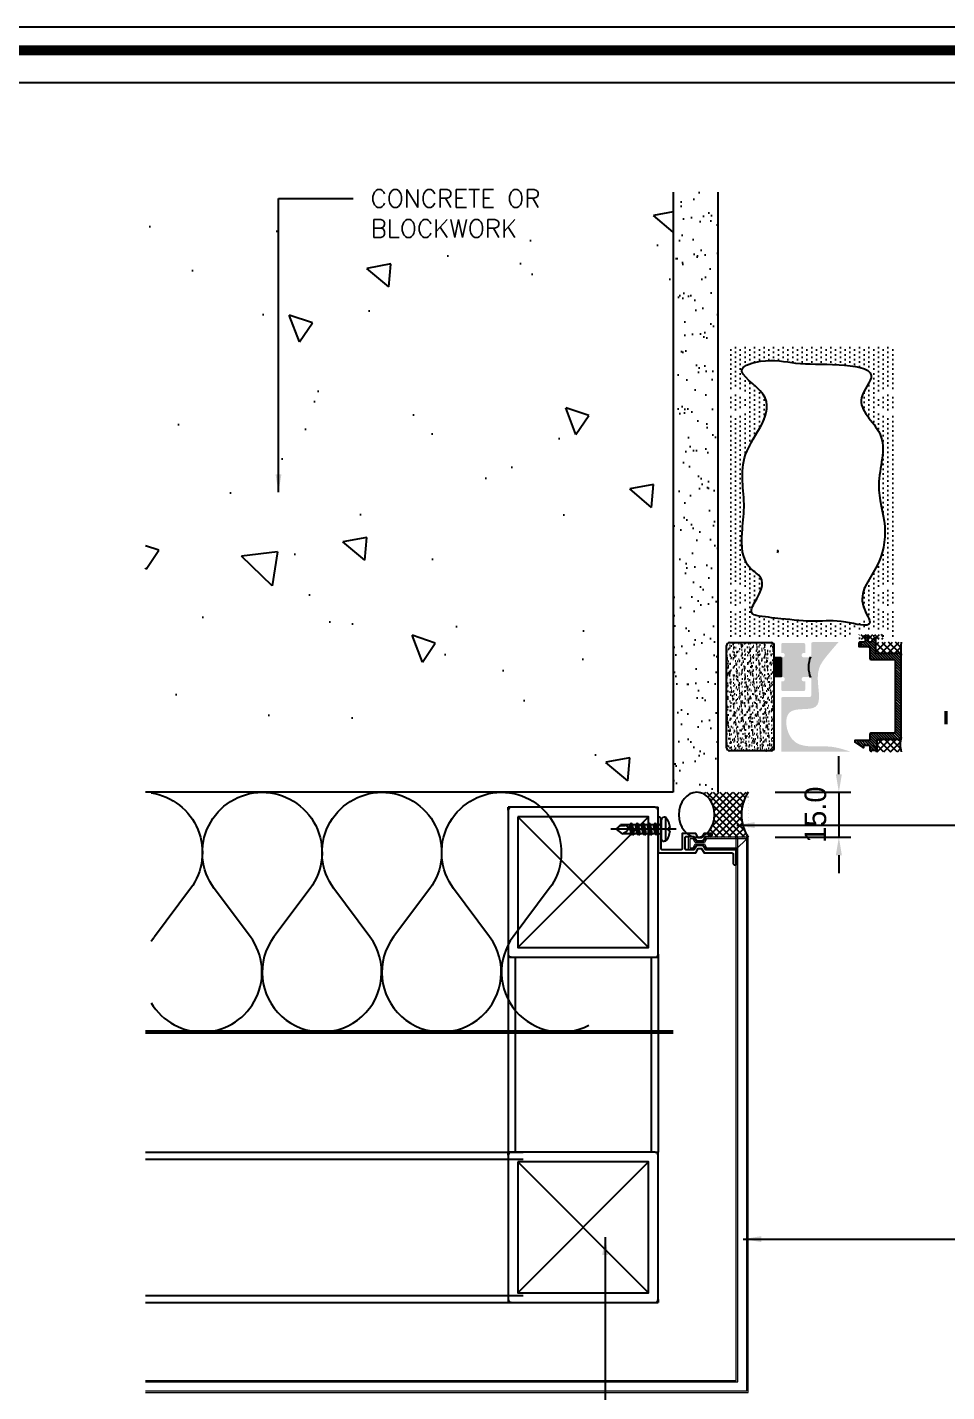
# Model space of a CAD drawing. Header units: millimetres. Extents: x 7297 to 60227, y -7497 to 19324.
# Drawn here: x 25308.7 to 25615.1, y 11544 to 11998.7 of the extents above; entities that cross this region are included whole.
import ezdxf

# ---------------------------------------------------------------- set-up
doc = ezdxf.new("R2010")
doc.units = ezdxf.units.MM
doc.layers.add('NS_AL_PANEL', color=32, linetype='Continuous', lineweight=9)
for name, color, linetype in [('NS_CAULKING', 8, 'Continuous'), ('NS_COL_D-GREY', 8, 'Continuous'), ('NS_COL_GREEN', 3, 'Continuous'), ('NS_COL_MAGENTA', 6, 'Continuous'), ('NS_COL_RED', 1, 'Continuous'), ('NS_CON', 8, 'Continuous'), ('NS_CON_LINE', 2, 'Continuous'), ('NS_DIM', 1, 'Continuous'), ('NS_FORM', 7, 'Continuous'), ('NS_FRAME', 253, 'Continuous'), ('NS_INSUL', 8, 'Continuous'), ('NS_PIPE_FRAME', 2, 'Continuous'), ('NS_RIVET_SCREW', 1, 'Continuous'), ('NS_TEXT', 2, 'Continuous'), ('NS_WATERPROOF', 150, 'Continuous')]:
    doc.layers.add(name, color=color, linetype=linetype)
doc.styles.add('Expo M', font='Expo M.ttf')
doc.styles.add('style1', font='simplex.shx')
doc.dimstyles.new('N-SPACE', dxfattribs={"dimscale": 4, "dimtxt": 1.8, "dimasz": 1.5, "dimexe": 1, "dimexo": 1, "dimgap": 1, "dimtad": 1, "dimtoh": 1, "dimdec": 1, "dimzin": 1, "dimdsep": 46, "dimtxsty": 'Expo M', "dimcen": 2, "dimclrd": 1, "dimclre": 1, "dimclrt": 2, "dimadec": 1, "dimazin": 0, "dimtfac": 1, "dimtdec": 1, "dimtix": 1, "dimtmove": 1, "dimatfit": 3, "dimfxl": 1, "dimtolj": 1, "dimtzin": 1, "dimarcsym": 0})
pattern_1 = [(135, (30496.1913, -24360.2069), (-1.122532015, -1.122532015), []), (225, (30496.1913, -24360.2069), (1.122532015, -1.122532015), [])]

# ---------------------------------------------------------------- blocks, each defined once
blk = doc.blocks.new('AL-TEMPLATE')
at = {"color": 7, "ltscale": 2}
blk.add_lwpolyline([(1972.34, 1515.25), (1972.34, 921.25), (2812.34, 921.25), (2812.34, 1515.25)], close=True, dxfattribs=at)
at = {"color": 8, "const_width": 2.5}
blk.add_lwpolyline([(1976.34, 1509.45), (2808.34, 1509.45), (2808.34, 927.05), (1976.34, 927.05)], close=True, dxfattribs=at)
at = {"color": 9}
blk.add_lwpolyline([(1984.07, 1501.32), (2709.08, 1501.32), (2709.08, 935.18), (1984.07, 935.18)], close=True, dxfattribs=at)
blk = doc.blocks.new('*D359')
at = {"layer": 'NS_DIM', "color": 1, "lineweight": -2, "transparency": 16777216}
for p, q in [((25579.14, 11749.8), (25579.14, 11755.8)), ((25557.94, 11743.8), (25583.14, 11743.8)), ((25579.14, 11743.8), (25579.14, 11728.8)), ((25557.94, 11728.8), (25583.14, 11728.8)), ((25579.14, 11722.8), (25579.14, 11716.8))]:
    blk.add_line(p, q, dxfattribs=at)
at = {"layer": 'NS_DIM', "color": 1, "transparency": 16777216}
for points in [[(25578.14, 11749.8), (25580.14, 11749.8), (25579.14, 11743.8)], [(25578.14, 11722.8), (25580.14, 11722.8), (25579.14, 11728.8)]]:
    blk.add_solid(points, dxfattribs=at)
at = {"layer": 'NS_DIM', "color": 2, "transparency": 16777216, "insert": (25571.36, 11736.3), "char_height": 7.2, "attachment_point": 5, "rotation": 90, "style": 'Expo M'}
blk.add_mtext('\\A1;15.0', dxfattribs=at)
blk = doc.blocks.new('*U98')
for p, q in [((1, 50), (0, 50)), ((0, 49), (0, 50)), ((0, 49), (0, 1)), ((49, 50), (1, 50)), ((3.2, 3.2), (46.8, 46.8)), ((46.8, 3.2), (3.2, 46.8)), ((49, 50), (50, 50)), ((50, 49), (50, 50)), ((50, 1), (50, 49)), ((0, 1), (0, 0)), ((1, 0), (0, 0)), ((50, 1), (50, 0)), ((1, 0), (49, 0)), ((49, 0), (50, 0))]:
    blk.add_line(p, q)
blk.add_lwpolyline([(3.2, 46.8), (3.2, 3.2), (46.8, 3.2), (46.8, 46.8)], close=True)
for centre, start, end in [((1, 49), 90, 180), ((49, 49), 0, 90), ((1, 1), 180, 270), ((49, 1), 270, 0)]:
    blk.add_arc(centre, 1, start, end)
blk = doc.blocks.new('피스')
for p, q in [((0, 4.99), (0, -16.77)), ((-4, 1.5), (-4, 1)), ((-4, 1.5), (4, 1.5)), ((-3, 0), (3, 0)), ((-0.5, 2.98), (-0.4, 2.3)), ((-0.4, 2.3), (0.4, 2.3)), ((0.5, 2.98), (0.4, 2.3)), ((4, 1.5), (4, 1)), ((2, -1.5), (-2, -2)), ((-1.5, -1.5), (-2, -2)), ((-2, -2), (-1.5, -2.5)), ((-1.5, -3.5), (-2, -4)), ((2, -3.5), (-2, -4)), ((-2, -4), (-1.5, -4.5)), ((-1.5, -0.5), (-1.5, -1.5)), ((1.5, -1), (-1.5, -1.5)), ((1.5, -2), (-1.5, -2.5)), ((-1.5, -2.5), (-1.5, -3.5)), ((1.5, -3), (-1.5, -3.5)), ((1.5, -4), (-1.5, -4.5)), ((-1.5, -4.5), (-1.5, -5.5)), ((1.5, -0.5), (1.5, -1)), ((1.5, -1), (2, -1.5)), ((2, -1.5), (1.5, -2)), ((1.5, -2), (1.5, -3)), ((1.5, -3), (2, -3.5)), ((2, -3.5), (1.5, -4)), ((1.5, -4), (1.5, -5)), ((-1.5, -5.5), (-2, -6)), ((2, -5.5), (-2, -6)), ((-2, -6), (-1.5, -6.5)), ((-1.5, -7.5), (-2, -8)), ((2, -7.5), (-2, -8)), ((-2, -8), (-1.5, -8.5)), ((1.5, -5), (-1.5, -5.5)), ((1.5, -6), (-1.5, -6.5)), ((-1.5, -6.5), (-1.5, -7.5)), ((1.5, -7), (-1.5, -7.5)), ((1.5, -8), (-1.5, -8.5)), ((-1.5, -8.5), (-1.5, -9.5)), ((1.5, -9), (-1.5, -9.5)), ((1.5, -5), (2, -5.5)), ((2, -5.5), (1.5, -6)), ((1.5, -6), (1.5, -7)), ((1.5, -7), (2, -7.5)), ((2, -7.5), (1.5, -8)), ((1.5, -8), (1.5, -9)), ((1.5, -9), (2, -9.5)), ((-1.5, -9.5), (-2, -10)), ((2, -9.5), (-2, -10)), ((-2, -10), (-1.5, -10.5)), ((1.5, -10), (-1.5, -10.5)), ((-1.5, -10.5), (-1.5, -13.5)), ((0, -15), (-1.5, -13.5)), ((-1.27, -13.54), (-1.27, -11.97)), ((0, -15), (-1.27, -13.54)), ((0, -15), (1.5, -13.03)), ((1.5, -13.03), (0.6, -11.47)), ((2, -9.5), (1.5, -10)), ((1.5, -10), (1.5, -13.03))]:
    blk.add_line(p, q)
for centre, radius, start, end in [((0, -3.08), 6.08, 94.7146, 131.1121), ((-3, 1), 1, 180, 270), ((-2, -0.5), 0.5, 0, 90), ((0, -3.08), 6.08, 48.8879, 85.2854), ((2, -0.5), 0.5, 90, 180), ((3, 1), 1, 270, 0), ((-0.27, -11.97), 1, 30.0863, 180)]:
    blk.add_arc(centre, radius, start, end)
blk = doc.blocks.new('N-SCREW')
blk.add_blockref('피스', (17.25, -1.03))

msp = doc.modelspace()

# ---------------------------------------------------------------- hatches: boundary and pattern name
at = {"layer": 'NS_CAULKING'}
msp.add_hatch(color=256, dxfattribs=at).paths.add_polyline_path([(25567.48, 11790.2), (25567.93, 11790.2), (25567.93, 11793, 0.414214), (25567.43, 11793.5), (25560.43, 11793.5, 0.414214), (25559.93, 11793), (25559.93, 11790.2), (25560.38, 11790.2, -1), (25560.38, 11788.7), (25559.93, 11788.7), (25559.93, 11782.2), (25560.38, 11782.2, -1), (25560.38, 11780.7), (25559.93, 11780.7), (25559.93, 11778, 0.414214), (25560.43, 11777.5), (25567.43, 11777.5, 0.414214), (25567.93, 11778), (25567.93, 11780.7), (25567.48, 11780.7, -1), (25567.48, 11782.2), (25569.18, 11782.2, -0.198912), (25569.71, 11781.98, -0.200897), (25569.71, 11788.92, -0.198912), (25569.18, 11788.7), (25567.93, 11788.7), (25567.48, 11788.7, -1)])
h = msp.add_hatch(dxfattribs=at)
h.set_pattern_fill('ANSI37', color=256, scale=0.5, angle=90, style=0)
h.set_pattern_definition([(135, (63929.9938, -14388.6654), (-1.122532015, -1.122532015), []), (225, (63929.9938, -14388.6654), (1.122532015, -1.122532015), [])])
edge = h.paths.add_edge_path()
edge.add_ellipse((25531.79, 11736.29), major_axis=(0, -7.5), ratio=0.793089, start_angle=0, end_angle=180, ccw=False)
edge.add_line((25531.79, 11728.79), (25548.94, 11728.79))
edge.add_arc((25560.14, 11736.29), 13.48, 146.2071, 213.7929, ccw=False)
edge.add_line((25548.94, 11743.79), (25531.79, 11743.79))
at = {"layer": 'NS_COL_D-GREY'}
h = msp.add_hatch(dxfattribs=at)
h.set_pattern_fill('DOTS', color=256, angle=90, style=0)
h.set_pattern_definition([(90, (39351.1934, 6512.7268), (-1.5875, 0.79375), [0, -1.5875])])
edge = h.paths.add_edge_path(flags=16)
edge.add_spline(control_points=[(25551.56, 11802.68), (25554.3, 11802.19), (25560.82, 11801.43), (25571.45, 11800.73), (25579.27, 11800.43), (25591.88, 11800.34), (25583.75, 11808.69), (25593.26, 11818.59), (25595.64, 11832.37), (25590.32, 11847.02), (25597.33, 11862.87), (25582.67, 11873.06), (25593.94, 11884.82), (25576.42, 11886.78), (25565.71, 11886.12), (25555.63, 11888.59), (25542.6, 11884.6), (25562.27, 11873.72), (25544.08, 11857.48), (25548.41, 11841.57), (25546.51, 11829.25), (25546.8, 11819.55), (25555.13, 11814.86), (25552.34, 11808.85), (25549.13, 11803.73), (25551.09, 11802.77), (25551.56, 11802.68)], knot_values=[0, 0, 0, 0, 8.363903, 20.005017, 29.990578, 38.123868, 42.18002, 55.775346, 69.953636, 83.874047, 101.000985, 114.398638, 122.462456, 133.741096, 148.243987, 159.952815, 166.607807, 177.571652, 198.479008, 216.031589, 224.605828, 236.724048, 241.361913, 249.492277, 253.598612, 255.01137, 255.01137, 255.01137, 255.01137], degree=3, periodic=0)
edge = h.paths.add_edge_path()
edge.add_arc((25595.13, 11797.5), 0.5, 360.0011, 450.002)
edge.add_line((25595.13, 11798), (25584.73, 11798))
edge.add_arc((25584.73, 11797.5), 0.5, 90.002, 180.0011)
edge.add_line((25584.23, 11797.5), (25584.23, 11796))
edge.add_arc((25583.73, 11796), 0.5, 270.0007, 360.0011, ccw=False)
edge.add_line((25583.73, 11795.5), (25541.64, 11795.5))
edge.add_line((25541.64, 11795.5), (25541.64, 11804.18))
edge.add_arc((25542.14, 11804.18), 0.5, 61.5631, 180, ccw=False)
edge.add_arc((25544.64, 11808.8), 4.75, 241.5631, 314.6744)
edge.add_arc((25547.27, 11806.13), 1, 314.6744, 494.6744)
edge.add_arc((25544.64, 11808.8), 2.75, 45.3234, 314.6744, ccw=False)
edge.add_arc((25547.27, 11811.46), 1, 225.3234, 360)
edge.add_line((25548.27, 11811.46), (25548.27, 11811.46))
edge.add_arc((25547.27, 11811.46), 1, 360.0006, 405.3234)
edge.add_arc((25544.64, 11808.8), 4.75, 405.3234, 478.4369)
edge.add_arc((25542.14, 11813.41), 0.5, 180, 298.4369, ccw=False)
edge.add_line((25541.64, 11813.41), (25541.64, 11869.18))
edge.add_arc((25542.14, 11869.18), 0.5, 61.5631, 180, ccw=False)
edge.add_arc((25544.64, 11873.8), 4.75, 241.5631, 314.6744)
edge.add_arc((25547.27, 11871.13), 1, 314.6744, 494.6744)
edge.add_arc((25544.64, 11873.8), 2.75, 45.3234, 314.6744, ccw=False)
edge.add_arc((25547.27, 11876.47), 1, 225.3234, 405.3234)
edge.add_arc((25544.64, 11873.8), 4.75, 405.3234, 478.4369)
edge.add_arc((25542.14, 11878.42), 0.5, 180, 298.4369, ccw=False)
edge.add_line((25541.64, 11878.42), (25541.64, 11892.1))
edge.add_line((25541.64, 11892.1), (25598.24, 11892.1))
edge.add_line((25598.24, 11892.1), (25598.24, 11878.42))
edge.add_arc((25597.74, 11878.42), 0.5, 241.5631, 360, ccw=False)
edge.add_arc((25595.24, 11873.8), 4.75, 421.5631, 494.6766)
edge.add_arc((25592.6, 11876.47), 1, 134.6766, 314.6766)
edge.add_arc((25595.24, 11873.8), 2.75, -134.6744, 134.6766, ccw=False)
edge.add_arc((25592.6, 11871.13), 1, 405.3256, 585.3256)
edge.add_arc((25595.24, 11873.8), 4.75, 225.3256, 298.4369)
edge.add_arc((25597.74, 11869.18), 0.5, 0, 118.4369, ccw=False)
edge.add_line((25598.24, 11869.18), (25598.24, 11813.41))
edge.add_arc((25597.74, 11813.41), 0.5, 241.5631, 360, ccw=False)
edge.add_arc((25595.24, 11808.8), 4.75, 421.5631, 494.6766)
edge.add_arc((25592.6, 11811.46), 1, 134.6766, 314.6766)
edge.add_arc((25595.24, 11808.8), 2.75, -134.6744, 134.6766, ccw=False)
edge.add_arc((25592.6, 11806.13), 1, 405.3256, 585.3256)
edge.add_arc((25595.24, 11808.8), 4.75, 225.3256, 298.4369)
edge.add_arc((25597.74, 11804.18), 0.5, 0, 118.4369, ccw=False)
edge.add_line((25598.24, 11804.18), (25598.24, 11796))
edge.add_arc((25597.74, 11796), 0.5, 270, 360, ccw=False)
edge.add_line((25597.74, 11795.5), (25596.13, 11795.5))
edge.add_arc((25596.13, 11796), 0.5, 180.0011, 270, ccw=False)
edge.add_line((25595.63, 11796), (25595.63, 11797.5))
edge = h.paths.add_edge_path()
edge.add_line((25585.93, 11794.8), (25587.93, 11794.8))
edge.add_line((25585.93, 11796.3), (25585.93, 11794.8))
edge.add_line((25593.93, 11796.3), (25585.93, 11796.3))
edge.add_line((25593.93, 11794.8), (25593.93, 11796.3))
edge.add_line((25591.93, 11794.8), (25593.93, 11794.8))
h = msp.add_hatch(dxfattribs=at)
h.set_pattern_fill('AR-SAND', color=256, angle=90, style=0)
h.set_pattern_definition([(127.5, (478964.7539, 39259.8013), (-1.926823769, -0.062993358), [0, -1.52, 0, -1.7, 0, -1.625]), (97.5, (478964.754, 39259.8013), (-2.822146065, 1.769776705), [0, -0.82, 0, -1.37, 0, -0.525]), (57.5, (478964.7539, 39258.5713), (-0.0056590535, 3.114141862), [0, -0.5, 0, -1.8, 0, -2.35]), (47.5, (478964.754, 39258.5713), (-0.877675565, 3.006126605), [0, -0.25, 0, -1.18, 0, -1.35])])
edge = h.paths.add_edge_path()
edge.add_arc((25556.62, 11792.64), 1, 360, 450)
edge.add_line((25556.62, 11793.64), (25542.73, 11793.64))
edge.add_arc((25542.73, 11792.64), 1, 90, 180)
edge.add_line((25541.73, 11792.64), (25541.73, 11758.59))
edge.add_arc((25542.73, 11758.59), 1, 180, 270)
edge.add_line((25542.73, 11757.59), (25556.62, 11757.59))
edge.add_arc((25556.62, 11758.59), 1, 270, 360)
edge.add_line((25557.62, 11758.59), (25557.62, 11792.64))
h = msp.add_hatch(dxfattribs=at)
h.set_pattern_fill('AR-SAND', color=256, scale=0.5, angle=90, style=0)
h.set_pattern_definition([(127.5, (483063.3115, 28150.14305), (-0.9634118845, -0.031496679), [0, -0.76, 0, -0.85, 0, -0.8125]), (97.5, (483063.3115, 28150.143), (-1.4110730326, 0.8848883526), [0, -0.41, 0, -0.685, 0, -0.2625]), (57.5, (483063.3115, 28149.52805), (-0.0028295268, 1.5570709309), [0, -0.25, 0, -0.9, 0, -1.175]), (47.5, (483063.3115, 28149.528), (-0.4388377825, 1.5030633023), [0, -0.125, 0, -0.59, 0, -0.675])])
edge = h.paths.add_edge_path()
edge.add_arc((25560.43, 11775), 0.5, 90, 180, ccw=False)
edge.add_line((25560.43, 11775.5), (25569.43, 11775.5))
edge.add_arc((25569.43, 11776), 0.5, 270, 360)
edge.add_line((25569.93, 11776), (25569.93, 11781.45))
edge.add_arc((25569.18, 11781.45), 0.75, 360, 450)
edge.add_line((25569.18, 11782.2), (25567.48, 11782.2))
edge.add_arc((25567.48, 11781.45), 0.75, 90, 270)
edge.add_line((25567.48, 11780.7), (25567.93, 11780.7))
edge.add_line((25567.93, 11780.7), (25567.93, 11778))
edge.add_arc((25567.43, 11778), 0.5, 270, 360, ccw=False)
edge.add_line((25567.43, 11777.5), (25560.43, 11777.5))
edge.add_arc((25560.43, 11778), 0.5, 180, 270, ccw=False)
edge.add_line((25559.93, 11778), (25559.93, 11780.7))
edge.add_line((25559.93, 11780.7), (25560.38, 11780.7))
edge.add_arc((25560.38, 11781.45), 0.75, 270, 450)
edge.add_line((25560.38, 11782.2), (25559.93, 11782.2))
edge.add_line((25559.93, 11782.2), (25559.93, 11788.7))
edge.add_line((25559.93, 11788.7), (25560.38, 11788.7))
edge.add_arc((25560.38, 11789.45), 0.75, 270, 450)
edge.add_line((25560.38, 11790.2), (25559.93, 11790.2))
edge.add_line((25559.93, 11790.2), (25559.93, 11793))
edge.add_arc((25560.43, 11793), 0.5, 90, 180, ccw=False)
edge.add_line((25560.43, 11793.5), (25567.43, 11793.5))
edge.add_arc((25567.43, 11793), 0.5, 0, 90, ccw=False)
edge.add_line((25567.93, 11793), (25567.93, 11790.2))
edge.add_line((25567.93, 11790.2), (25567.48, 11790.2))
edge.add_arc((25567.48, 11789.45), 0.75, 450, 630)
edge.add_line((25567.48, 11788.7), (25567.93, 11788.7))
edge.add_line((25567.93, 11788.7), (25569.18, 11788.7))
edge.add_arc((25569.18, 11789.45), 0.75, 270, 360)
edge.add_line((25569.93, 11789.45), (25569.93, 11793.3))
edge.add_arc((25570.43, 11793.3), 0.5, 90.0024, 180, ccw=False)
edge.add_line((25570.43, 11793.8), (25579.02, 11793.8))
edge.add_spline(control_points=[(25579.02, 11793.79), (25577.66, 11792.24), (25575.55, 11789.8), (25572.37, 11785.68), (25571.73, 11780.08), (25574.17, 11769.64), (25559.99, 11773.44), (25562.67, 11757.11), (25574.55, 11760.12), (25580.76, 11758.04), (25582.99, 11757.3)], knot_values=[0.006345, 0.006345, 0.006345, 0.006345, 6.244667, 9.750719, 15.185216, 23.6789, 32.504152, 41.489691, 54.23012, 61.388626, 61.388626, 61.388626, 61.388626], degree=3, periodic=0)
edge.add_line((25582.99, 11757.3), (25559.93, 11757.3))
edge.add_line((25559.93, 11757.3), (25559.93, 11775))
h = msp.add_hatch(dxfattribs=at)
h.set_pattern_fill('ANSI31', color=256, scale=3, angle=405, style=0)
h.set_pattern_definition([(90, (-435614.51594, 47261.6072), (0.375, 8e-17), [])])
h.paths.add_polyline_path([(25559.93, 11788.67), (25559.93, 11782.32), (25557.93, 11782.32), (25557.93, 11785.2), (25558.23, 11785.5), (25557.93, 11785.8), (25557.93, 11788.67)])
at = {"layer": 'NS_COL_GREEN'}
h = msp.add_hatch(dxfattribs=at)
h.set_pattern_fill('ANSI31', color=256, scale=0.2, angle=90, style=0)
h.set_pattern_definition([(135, (30496.1913, -24360.2069), (-0.449012806, -0.449012806), [])])
h.paths.add_polyline_path([(25599.94, 11789.5, 0.414213), (25599.44, 11790), (25591.94, 11790, -0.414213), (25591.44, 11790.5), (25591.44, 11795.1), (25590.94, 11795.1), (25589.94, 11793.8), (25589.44, 11793.8, -0.414214), (25588.94, 11794.3), (25588.94, 11795.5, 1), (25587.94, 11795.5), (25587.94, 11794.32, -0.426008), (25587.44, 11793.8), (25586.17, 11793.8, 0.37528), (25585.74, 11793.3), (25585.74, 11792.3), (25588.94, 11792.3, -0.414214), (25589.44, 11791.8), (25589.44, 11788.5, 0.414213), (25589.94, 11788), (25597.44, 11788, -0.414213), (25597.94, 11787.5), (25597.94, 11764, -0.414214), (25597.44, 11763.5), (25589.94, 11763.5, 0.414214), (25589.44, 11763), (25589.44, 11761.5, -0.414214), (25588.94, 11761), (25584.44, 11761), (25584.44, 11760.5), (25587.14, 11758.7), (25587.44, 11758.7), (25587.44, 11759.2, -0.414214), (25587.74, 11759.5), (25588.94, 11759.5, -0.414214), (25589.44, 11759), (25589.44, 11757.8), (25591.94, 11757.8), (25591.94, 11761, -0.414214), (25592.44, 11761.5), (25599.44, 11761.5, 0.414214), (25599.94, 11762)])
at = {"layer": 'NS_COL_MAGENTA'}
h = msp.add_hatch(dxfattribs=at)
h.set_pattern_fill('ANSI37', color=256, scale=0.5, angle=90, style=0)
h.set_pattern_definition(pattern_1)
h.paths.add_polyline_path([(25592.44, 11793.8, -1), (25592.44, 11794.8), (25593.94, 11794.8), (25593.94, 11796.3), (25585.94, 11796.3), (25585.94, 11794.8), (25587.44, 11794.8, -0.402517), (25587.94, 11794.32), (25587.94, 11795.5, -1), (25588.94, 11795.5), (25588.94, 11794.3, 0.414214), (25589.44, 11793.8), (25589.94, 11793.8), (25590.94, 11795.1), (25591.44, 11795.1), (25591.44, 11790.5, 0.414213), (25591.94, 11790), (25599.44, 11790, -0.323396), (25599.91, 11789.66, -0.080089), (25599.94, 11793.8)])
h = msp.add_hatch(dxfattribs=at)
h.set_pattern_fill('ANSI37', color=256, scale=0.5, angle=90, style=0)
h.set_pattern_definition(pattern_1)
h.paths.add_polyline_path([(25592.44, 11761.5, 0.414214), (25591.94, 11761), (25591.94, 11757.8), (25589.63, 11757.8), (25589.63, 11757.3), (25599.94, 11757.3, -0.133993), (25599.87, 11761.74, -0.26546), (25599.44, 11761.5)])
at = {"layer": 'NS_CON'}
h = msp.add_hatch(dxfattribs=at)
h.set_pattern_fill('AR-CONC', color=256, scale=0.5, angle=90, style=0)
h.set_pattern_definition([(140, (38381.146, 13853.2), (7.96954, 91.09233), [9.525, -104.775]), (85, (38381.15, 13853.2), (-95.5284, -17.6217), [7.62, -83.8203]), (190.45144, (38381.81, 13860.795), (-87.5589, 73.4706), [8.095, -89.0451]), (136.1842, (38355.75, 13853.2), (21.0212, 135.5395), [14.2875, -157.1625]), (186.6356, (38357.5, 13864.5), (-123.713, 118.7021), [12.1425, -133.5678]), (81.1842, (38355.75, 13853.2), (-123.713, 118.702), [11.43, -125.7299]), (111, (38362.096, 13865.9), (51.1326, 75.8072), [9.525, -104.775]), (56, (38362.1, 13865.9), (-92.094, 30.901), [7.62, -83.82]), (161.45145, (38366.36, 13872.22), (-40.9614, 106.7082), [8.095, -89.045]), (127.5, (38381.146, 13853.204), (-42.27752, 1.5443), [0, -82.804, 0, -85.09, 0, -84.1375]), (97.5, (38381.146, 13853.204), (-50.09029, 33.40983), [0, -48.514, 0, -80.899, 0, -32.0675]), (57.5, (38381.146, 13824.883), (2.86437, 67.7953), [0, -31.75, 0, -99.06, 0, -131.445]), (47.5, (38381.146, 13812.18), (-12.71325, 74.0646), [0, -41.275, 0, -65.786, 0, -93.345])])
h.paths.add_polyline_path([(25348.12, 11943.79), (25348.12, 11743.79), (25523.94, 11743.79), (25523.94, 11943.79)])
at = {"layer": 'NS_CON', "ltscale": 0.5}
h = msp.add_hatch(dxfattribs=at)
h.set_pattern_fill('AR-SAND', color=256, scale=5)
h.set_pattern_definition([(37.5, (-3168941.507, -130537.202), (-0.31496679, 9.634118845), [0, -7.6, 0, -8.5, 0, -8.125]), (7.5, (-3168941.507, -130537.202), (8.848883526, 14.110730326), [0, -4.1, 0, -6.85, 0, -2.625]), (327.5, (-3168947.657, -130537.202), (15.570709309, 0.028295268), [0, -2.5, 0, -9, 0, -11.75]), (317.5, (-3168947.657, -130537.202), (15.030633023, 4.388377825), [0, -1.25, 0, -5.9, 0, -6.75])])
h.paths.add_polyline_path([(25538.94, 11943.79), (25523.94, 11943.79), (25523.94, 11743.8), (25538.94, 11743.8)])

# ---------------------------------------------------------------- linework, layer by layer
at = {"layer": 'NS_AL_PANEL'}
msp.add_line((25544.94, 11724.79, 0), (25548.44, 11728.29, 0), dxfattribs=at)
at = {"layer": 'NS_AL_PANEL', "elevation": 0}
for points in [[(25348.12, 11543.77), (25548.94, 11543.77), (25548.94, 11728.79)], [(25348.12, 11544.27), (25548.44, 11544.27), (25548.44, 11728.79)], [(25348.12, 11547.77), (25544.94, 11547.77), (25544.94, 11728.79)], [(25348.12, 11547.27), (25545.44, 11547.27), (25545.44, 11728.79)], [(25548.94, 11728.79), (25534.79, 11728.79), (25534.06, 11727.54), (25531.61, 11727.54), (25530.87, 11728.79), (25528.94, 11728.79), (25528.94, 11724.79), (25530.87, 11724.79), (25531.61, 11726.04), (25534.06, 11726.04), (25534.79, 11724.79), (25544.94, 11724.79)], [(25548.44, 11728.29), (25535.08, 11728.29), (25534.34, 11727.04), (25531.32, 11727.04), (25530.59, 11728.29), (25529.44, 11728.29), (25529.44, 11725.29), (25530.59, 11725.29), (25531.32, 11726.54), (25534.34, 11726.54), (25535.08, 11725.29), (25545.44, 11725.29)]]:
    msp.add_lwpolyline(points, dxfattribs=at)
at = {"layer": 'NS_CAULKING'}
for centre, radius, start, end in [((25558.47, 11824.03, 0), 0.462, 292.5, 67.5), ((25560.14, 11736.29, 0), 13.48, 146.2071, 213.7929)]:
    msp.add_arc(centre, radius, start, end, dxfattribs=at)
at = {"layer": 'NS_CAULKING', "extrusion": (0, 0, -1)}
msp.add_ellipse((25531.79, 11736.29, 0), major_axis=(0, -7.5), ratio=0.793089, dxfattribs=at)
msp.add_ellipse((25531.79, 11736.29, 0), major_axis=(0, -7.5), ratio=0.793089, dxfattribs=at)
at = {"layer": 'NS_COL_D-GREY'}
for p, q in [((25541.73, 11758.59, 0), (25541.73, 11792.64, 0)), ((25542.73, 11793.64, 0), (25556.62, 11793.64, 0)), ((25557.62, 11758.59, 0), (25557.62, 11792.64, 0)), ((25614.54, 11770.8, 0), (25614.54, 11766.49, 0)), ((25615.04, 11770.8, 0), (25615.04, 11766.49, 0)), ((25556.62, 11757.59, 0), (25542.73, 11757.59, 0))]:
    msp.add_line(p, q, dxfattribs=at)
at = {"layer": 'NS_COL_D-GREY', "elevation": 0}
msp.add_lwpolyline([(25559.93, 11788.67), (25559.93, 11782.32), (25557.93, 11782.32), (25557.93, 11785.2), (25558.23, 11785.5), (25557.93, 11785.8), (25557.93, 11788.67)], close=True, dxfattribs=at)
at = {"layer": 'NS_COL_D-GREY'}
for centre, radius, start, end in [((25542.73, 11792.64, 0), 1, 90, 180), ((25556.62, 11792.64, 0), 1, 0, 90), ((25578, 11785.45, 0), 8.98, 157.2813, 202.7187), ((25542.73, 11758.59, 0), 1, 180, 270), ((25556.62, 11758.59, 0), 1, 270, 0)]:
    msp.add_arc(centre, radius, start, end, dxfattribs=at)
at = {"layer": 'NS_COL_D-GREY', "start_tangent": (0.98405, -0.177894), "end_tangent": (0.98405, -0.177894)}
msp.add_spline([(25551.56, 11802.68, 0), (25559.85, 11801.6, 0), (25571.46, 11800.77, 0), (25581.44, 11800.45, 0), (25589.4, 11800.03, 0), (25587.33, 11805.59, 0), (25591.48, 11818.54, 0), (25594.41, 11832.41, 0), (25592.42, 11846.19, 0), (25592.75, 11863.31, 0), (25586.7, 11875.26, 0), (25589.93, 11882.65, 0), (25579.23, 11886.22, 0), (25564.74, 11886.81, 0), (25553.05, 11887.39, 0), (25546.91, 11884.82, 0), (25553.88, 11876.36, 0), (25548.07, 11856.27, 0), (25547.56, 11838.73, 0), (25546.9, 11830.18, 0), (25549.72, 11818.39, 0), (25553.12, 11815.24, 0), (25551.3, 11807.32, 0), (25550.3, 11803.33, 0), (25551.56, 11802.68, 0)], degree=3, dxfattribs=at)
at = {"layer": 'NS_COL_GREEN', "elevation": 0}
msp.add_lwpolyline([(25589.94, 11763.5, 0.414214), (25589.44, 11763), (25589.44, 11761.5, -0.414214), (25588.94, 11761), (25584.44, 11761), (25584.44, 11760.5), (25587.14, 11758.7), (25587.44, 11758.7), (25587.44, 11759.2, -0.414214), (25587.74, 11759.5), (25588.94, 11759.5, -0.414214), (25589.44, 11759), (25589.44, 11757.8), (25591.94, 11757.8), (25591.94, 11761, -0.414214), (25592.44, 11761.5), (25599.44, 11761.5, 0.414214), (25599.94, 11762), (25599.94, 11789.5, 0.414213), (25599.44, 11790), (25591.94, 11790, -0.414213), (25591.44, 11790.5), (25591.44, 11795.1), (25590.94, 11795.1), (25589.94, 11793.8), (25589.44, 11793.8, -0.414214), (25588.94, 11794.3), (25588.94, 11795.5, 1), (25587.94, 11795.5), (25587.94, 11794.3, -0.414214), (25587.44, 11793.8), (25586.24, 11793.8, 0.414214), (25585.74, 11793.3), (25585.74, 11792.3), (25588.94, 11792.3, -0.414214), (25589.44, 11791.8), (25589.44, 11788.5, 0.414213), (25589.94, 11788), (25597.44, 11788, -0.414213), (25597.94, 11787.5), (25597.94, 11764, -0.414214), (25597.44, 11763.5)], format="xyb", close=True, dxfattribs=at)
msp.add_lwpolyline([(25518.93, 11723.54), (25531.44, 11723.54), (25532.32, 11725.04), (25533.34, 11725.04), (25534.22, 11723.54), (25543.53, 11723.54, -0.414214), (25543.93, 11723.14), (25543.93, 11720.14, 0.414214), (25544.53, 11719.54), (25544.93, 11719.54), (25544.93, 11724.54), (25534.8, 11724.54), (25533.91, 11726.04), (25531.75, 11726.04), (25530.87, 11724.54), (25528.33, 11724.54, -0.414214), (25527.93, 11724.94), (25527.93, 11728.64, -0.414214), (25528.33, 11729.04), (25530.87, 11729.04), (25531.75, 11727.54), (25533.91, 11727.54), (25534.8, 11729.04), (25536.23, 11729.04, 0.414214), (25536.93, 11729.74, 0.414214), (25536.63, 11730.04), (25534.22, 11730.04), (25533.34, 11728.54), (25532.32, 11728.54), (25531.44, 11730.04), (25526.93, 11730.04), (25526.93, 11724.94, -0.414214), (25526.53, 11724.54), (25520.33, 11724.54, -0.414214), (25519.93, 11724.94), (25519.93, 11731.14), (25519.63, 11731.44), (25519.93, 11731.74), (25519.93, 11734.84, 0.414214), (25519.33, 11735.44), (25518.93, 11735.44), (25518.93, 11723.54)], format="xyb", dxfattribs=at)
at = {"layer": 'NS_COL_MAGENTA'}
for centre, radius, start, end in [((25612.76, 11791.65, 0), 13, 170.4913, 189.5087), ((25608.05, 11759.65, 0), 8.45, 163.8405, 196.1541)]:
    msp.add_arc(centre, radius, start, end, dxfattribs=at)
at = {"layer": 'NS_COL_RED', "ltscale": 0.5}
msp.add_line((25538.94, 11743.8, 0), (25538.94, 11943.79, 0), dxfattribs=at)
at = {"layer": 'NS_CON_LINE'}
for p, q in [((25523.94, 11943.79, 0), (25523.94, 11743.79, 0)), ((25523.94, 11743.8, 0), (25348.12, 11743.79, 0))]:
    msp.add_line(p, q, dxfattribs=at)
at = {"layer": 'NS_FRAME'}
for p, q in [((25468.94, 11688.79, 0), (25468.94, 11623.8, 0)), ((25518.94, 11688.79, 0), (25518.94, 11623.8, 0)), ((25348.12, 11623.8, 0), (25473.94, 11623.8, 0)), ((25348.12, 11573.8, 0), (25473.94, 11573.8, 0))]:
    msp.add_line(p, q, dxfattribs=at)
at = {"layer": 'NS_FRAME', "ltscale": 8}
for p, q in [((25471.24, 11688.79, 0), (25471.24, 11623.8, 0)), ((25516.64, 11688.79, 0), (25516.64, 11623.8, 0)), ((25348.12, 11621.5, 0), (25473.94, 11621.5, 0)), ((25348.12, 11576.1, 0), (25473.94, 11576.1, 0))]:
    msp.add_line(p, q, dxfattribs=at)
at = {"layer": 'NS_INSUL', "elevation": 0}
for points in [[(25350, 11673.59, 1.049113), (25383.07, 11695.59), (25371.05, 11711.72, -0.611245), (25386.92, 11743.8, -0.615926), (25402.96, 11711.67), (25390.94, 11695.64, 1.982887), (25422.92, 11695.59), (25410.91, 11711.72, -0.611245), (25426.78, 11743.8, -0.615926), (25442.81, 11711.67), (25430.79, 11695.64, 1.982887), (25462.77, 11695.59), (25450.76, 11711.72, -0.611245), (25466.63, 11743.8, -0.615926), (25482.66, 11711.67), (25470.65, 11695.64, 0.796384), (25495.82, 11666.17)], [(25350, 11743.57, -0.566659), (25363.11, 11711.67), (25351.09, 11695.64, 0.024791), (25350, 11694, 0.024791)]]:
    msp.add_lwpolyline(points, format="xyb", dxfattribs=at)
at = {"layer": 'NS_WATERPROOF', "ltscale": 25, "const_width": 1.33, "elevation": 0}
msp.add_lwpolyline([(25348.12, 11663.91), (25523.94, 11663.91)], dxfattribs=at)

# ---------------------------------------------------------------- block references
at = {"layer": 'NS_FORM', "xscale": 1.32, "yscale": 1.32, "zscale": 1.32}
msp.add_blockref('AL-TEMPLATE', (22686.54, 9998.55), dxfattribs=at)
at = {"layer": 'NS_PIPE_FRAME'}
for p in [(25468.94, 11688.79, 0), (25468.94, 11573.8, 0)]:
    msp.add_blockref('*U98', p, dxfattribs=at)
at = {"layer": 'NS_RIVET_SCREW', "rotation": 270}
msp.add_blockref('N-SCREW', (25520.96, 11748.69, 0), dxfattribs=at)

# ---------------------------------------------------------------- texts
at = {"layer": 'NS_TEXT', "insert": (25423.15, 11944.63), "char_height": 6, "width": 126.1087, "attachment_point": 1, "style": 'style1'}
msp.add_mtext('CONCRETE OR \\PBLOCKWORK', dxfattribs=at)

# ---------------------------------------------------------------- dimensions: what is measured, and where the dimension line sits
at = {"layer": 'NS_DIM'}
dim = msp.add_linear_dim(base=(25579.14, 11728.8, 0), p1=(25553.94, 11743.8, 0), p2=(25553.94, 11728.8, 0), angle=270, dimstyle='N-SPACE', dxfattribs=at)
dim.commit()
dim.dimension.update_dxf_attribs({"geometry": '*D359', "text_midpoint": (25579.14, 11736.3, 0), "dimtype": 128})

# ---------------------------------------------------------------- leaders
for points in [[(25392.44, 11843.74), (25392.44, 11941.66), (25417.27, 11941.66)], [(25545.13, 11732.82), (25678.42, 11732.82)], [(25501.29, 11595.57), (25501.29, 11420.84), (25488.04, 11420.84)], [(25547.29, 11594.87), (25680.57, 11594.87)]]:
    msp.add_leader(points, dimstyle='N-SPACE', dxfattribs=at)

doc.saveas('drawing.dxf')
